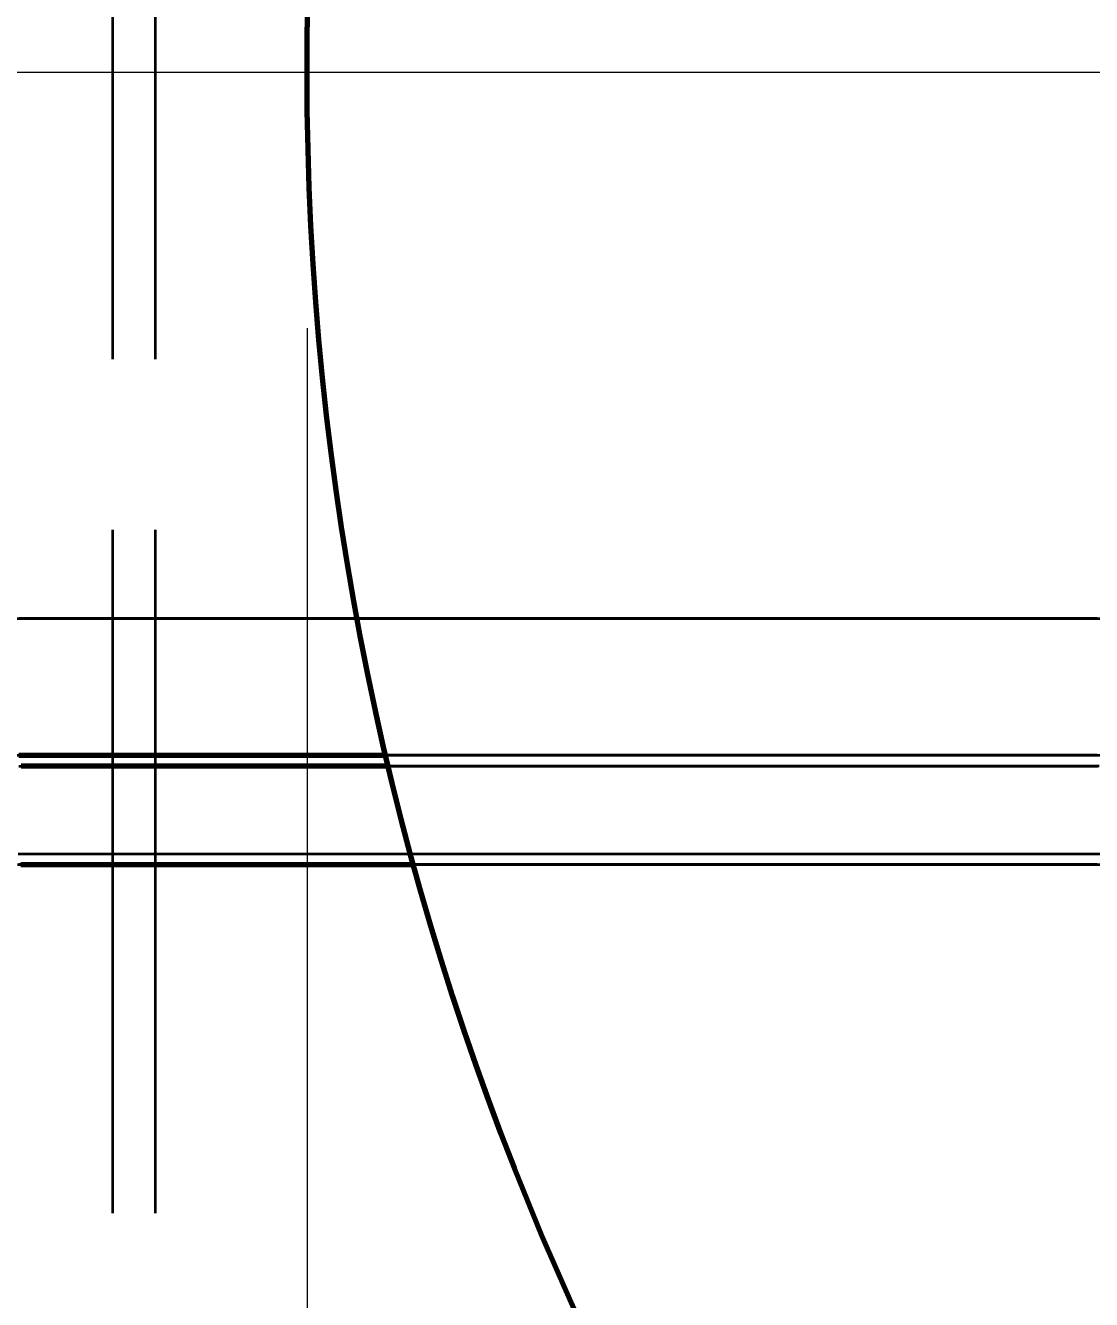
# Model space of a CAD drawing. Header units: millimetres. Extents: x 0 to 2382, y 0 to 420.
# Drawn here: x 288.35 to 294.59, y 223.81 to 231.27 of the extents above; entities that cross this region are included whole.
import ezdxf

# ---------------------------------------------------------------- set-up
doc = ezdxf.new("R2010")
doc.units = ezdxf.units.MM
doc.linetypes.add('IRAM-E-TRAZOS', pattern=[5, 4, -1])
doc.linetypes.add('IRAM-F-TRAZO-PUNTO', pattern=[20, 15, -2, 1, -2])
for name, color, linetype, lineweight in [('01-VISIBLE', 7, 'CONTINUOUS', 70), ('02-OCULTA', 4, 'IRAM-E-TRAZOS', 35), ('03-EJE', 1, 'IRAM-F-TRAZO-PUNTO', 18), ('04-COTA', 3, 'CONTINUOUS', 18)]:
    doc.layers.add(name, color=color, linetype=linetype, lineweight=lineweight)
doc.styles.add('ISO3098', font='isocpeur.ttf')
doc.dimstyles.new('FLAMA-IRAM', dxfattribs={"dimtxt": 3.5, "dimasz": 3.5, "dimexe": 2, "dimexo": 1.5, "dimgap": 1, "dimtad": 1, "dimdec": 1, "dimtxsty": 'ISO3098', "dimblk": 'IRAM_FLECHA', "dimblk1": 'IRAM_FLECHA', "dimblk2": 'IRAM_FLECHA', "dimcen": 2.5, "dimclrd": 256, "dimclre": 256, "dimclrt": 256, "dimazin": 3, "dimtfac": 1, "dimtmove": 0, "dimatfit": 3, "dimlwd": 18, "dimlwe": 18})

# ---------------------------------------------------------------- blocks, each defined once
blk = doc.blocks.new('IRAM_FLECHA')
blk.add_solid([(0, 0), (-1, 0.125), (-1, -0.125)])

msp = doc.modelspace()

# ---------------------------------------------------------------- linework, layer by layer
at = {"layer": '01-VISIBLE'}
for points in [[(288.3132, 227), (288.3632, 227), (288.4132, 227), (288.4632, 227), (288.5132, 227), (288.5632, 227), (288.6132, 227), (288.6632, 227), (288.7132, 227), (288.7632, 227), (288.8132, 227), (288.8632, 227), (288.9132, 227), (288.9632, 227), (289.0132, 227), (289.0632, 227), (289.1132, 227), (289.1632, 227), (289.2132, 227), (289.2632, 227), (289.3132, 227), (289.3632, 227), (289.4132, 227), (289.4632, 227), (289.5132, 227), (289.5632, 227), (289.6132, 227), (289.6632, 227), (289.7132, 227), (289.7632, 227), (289.8132, 227), (289.8632, 227), (289.9133, 227), (289.9633, 227), (290.0133, 227), (290.0633, 227), (290.1133, 227), (290.1633, 227), (290.2133, 227), (290.2633, 227), (290.3133, 227), (290.3633, 227), (290.4133, 227), (290.4633, 227)], [(290.4784, 226.936), (290.4284, 226.936), (290.3784, 226.936), (290.3284, 226.936), (290.2784, 226.936), (290.2283, 226.936), (290.1783, 226.936), (290.1283, 226.936), (290.0783, 226.936), (290.0283, 226.936), (289.9783, 226.936), (289.9283, 226.936), (289.8782, 226.936), (289.8282, 226.936), (289.7782, 226.936), (289.7282, 226.936), (289.6782, 226.936), (289.6282, 226.936), (289.5781, 226.936), (289.5281, 226.936), (289.4781, 226.936), (289.4281, 226.936), (289.3781, 226.936), (289.3281, 226.936), (289.278, 226.936), (289.228, 226.936), (289.178, 226.936), (289.128, 226.936), (289.078, 226.936), (289.028, 226.936), (288.9779, 226.936), (288.9279, 226.936), (288.8779, 226.936), (288.8279, 226.936), (288.7779, 226.936), (288.7279, 226.936), (288.6778, 226.936), (288.6278, 226.936), (288.5778, 226.936), (288.5278, 226.936), (288.4778, 226.936), (288.4278, 226.936), (288.3778, 226.936), (288.3277, 226.936)], [(288.3246, 226.36), (288.3747, 226.36), (288.4247, 226.36), (288.4747, 226.36), (288.5248, 226.36), (288.5748, 226.36), (288.6249, 226.36), (288.6749, 226.36), (288.7249, 226.36), (288.775, 226.36), (288.825, 226.36), (288.875, 226.36), (288.9251, 226.36), (288.9751, 226.36), (289.0252, 226.36), (289.0752, 226.36), (289.1252, 226.36), (289.1753, 226.36), (289.2253, 226.36), (289.2753, 226.36), (289.3254, 226.36), (289.3754, 226.36), (289.4255, 226.36), (289.4755, 226.36), (289.5255, 226.36), (289.5756, 226.36), (289.6256, 226.36), (289.6756, 226.36), (289.7257, 226.36), (289.7757, 226.36), (289.8257, 226.36), (289.8758, 226.36), (289.9258, 226.36), (289.9759, 226.36), (290.0259, 226.36), (290.0759, 226.36), (290.126, 226.36), (290.176, 226.36), (290.226, 226.36), (290.2761, 226.36), (290.3261, 226.36), (290.3762, 226.36), (290.4262, 226.36), (290.4762, 226.36), (290.5263, 226.36), (290.5763, 226.36), (290.6263, 226.36)]]:
    msp.add_lwpolyline(points, dxfattribs=at)
msp.add_circle((307.5, 231), 17.5, dxfattribs=at)
at = {"layer": '02-OCULTA'}
for p, q in [((288.8625, 219.32), (288.8625, 303.2669)), ((289.1125, 219.32), (289.1125, 303.2669))]:
    msp.add_line(p, q, dxfattribs=at)
for points in [[(288.2965, 227.8), (288.3733, 227.8), (288.4501, 227.8), (288.5269, 227.8), (288.6037, 227.8), (288.6805, 227.8), (288.7573, 227.8), (288.8341, 227.8), (288.9109, 227.8), (288.9877, 227.8), (289.0645, 227.8), (289.1413, 227.8), (289.2181, 227.8), (289.2949, 227.8), (289.3717, 227.8), (289.4485, 227.8), (289.5253, 227.8), (289.6021, 227.8), (289.6789, 227.8), (289.7557, 227.8), (289.8325, 227.8), (289.9093, 227.8), (289.9861, 227.8), (290.0629, 227.8), (290.1397, 227.8), (290.2165, 227.8), (290.2933, 227.8), (290.3701, 227.8), (290.4469, 227.8), (290.5237, 227.8), (290.6005, 227.8), (290.6773, 227.8), (290.7541, 227.8), (290.8309, 227.8), (290.9077, 227.8), (290.9845, 227.8), (291.0613, 227.8), (291.1381, 227.8), (291.2149, 227.8), (291.2917, 227.8), (291.3685, 227.8), (291.4453, 227.8), (291.5221, 227.8), (291.5989, 227.8), (291.6757, 227.8), (291.7525, 227.8), (291.8293, 227.8), (291.9061, 227.8), (291.9829, 227.8), (292.0597, 227.8), (292.1365, 227.8), (292.2133, 227.8), (292.2901, 227.8), (292.3669, 227.8), (292.4437, 227.8), (292.5205, 227.8), (292.5973, 227.8), (292.6741, 227.8), (292.7509, 227.8), (292.8277, 227.8), (292.9045, 227.8), (292.9813, 227.8), (293.0581, 227.8), (293.1349, 227.8), (293.2117, 227.8), (293.2885, 227.8), (293.3653, 227.8), (293.4421, 227.8), (293.5189, 227.8), (293.5957, 227.8), (293.6725, 227.8), (293.7493, 227.8), (293.8261, 227.8), (293.9029, 227.8), (293.9797, 227.8), (294.0565, 227.8), (294.1333, 227.8), (294.2101, 227.8), (294.2869, 227.8), (294.3637, 227.8), (294.4405, 227.8), (294.5173, 227.8), (294.5941, 227.8)], [(288.3045, 227.8), (288.3829, 227.8), (288.4613, 227.8), (288.5397, 227.8), (288.6181, 227.8), (288.6965, 227.8), (288.7749, 227.8), (288.8533, 227.8), (288.9317, 227.8), (289.0101, 227.8), (289.0885, 227.8), (289.1669, 227.8), (289.2453, 227.8), (289.3237, 227.8), (289.4021, 227.8), (289.4805, 227.8), (289.5589, 227.8), (289.6373, 227.8), (289.7157, 227.8), (289.7941, 227.8), (289.8725, 227.8), (289.9509, 227.8), (290.0293, 227.8), (290.1077, 227.8), (290.1861, 227.8), (290.2645, 227.8), (290.3429, 227.8), (290.4213, 227.8), (290.4997, 227.8), (290.5781, 227.8), (290.6565, 227.8), (290.7349, 227.8), (290.8133, 227.8), (290.8917, 227.8), (290.9701, 227.8), (291.0485, 227.8), (291.1269, 227.8), (291.2053, 227.8), (291.2837, 227.8), (291.3621, 227.8), (291.4405, 227.8), (291.5189, 227.8), (291.5973, 227.8), (291.6757, 227.8), (291.7541, 227.8), (291.8325, 227.8), (291.9109, 227.8), (291.9893, 227.8), (292.0677, 227.8), (292.1461, 227.8), (292.2245, 227.8), (292.3029, 227.8), (292.3813, 227.8), (292.4597, 227.8), (292.5381, 227.8), (292.6165, 227.8), (292.6949, 227.8), (292.7733, 227.8), (292.8517, 227.8), (292.9301, 227.8), (293.0085, 227.8), (293.0869, 227.8), (293.1653, 227.8), (293.2437, 227.8), (293.3221, 227.8), (293.4005, 227.8), (293.4789, 227.8), (293.5573, 227.8), (293.6357, 227.8), (293.7141, 227.8), (293.7925, 227.8), (293.8709, 227.8), (293.9493, 227.8), (294.0277, 227.8), (294.1061, 227.8), (294.1845, 227.8), (294.2629, 227.8), (294.3413, 227.8), (294.4197, 227.8), (294.4981, 227.8), (294.5765, 227.8), (294.6549, 227.8)], [(294.6169, 227.8), (294.5668, 227.8), (294.5168, 227.8), (294.4668, 227.8), (294.4167, 227.8), (294.3667, 227.8), (294.3167, 227.8), (294.2666, 227.8), (294.2166, 227.8), (294.1666, 227.8), (294.1165, 227.8), (294.0665, 227.8), (294.0165, 227.8), (293.9664, 227.8), (293.9164, 227.8), (293.8664, 227.8), (293.8163, 227.8), (293.7663, 227.8), (293.7163, 227.8), (293.6662, 227.8), (293.6162, 227.8), (293.5662, 227.8), (293.5161, 227.8), (293.4661, 227.8), (293.4161, 227.8), (293.3661, 227.8), (293.316, 227.8), (293.266, 227.8), (293.216, 227.8), (293.1659, 227.8), (293.1159, 227.8), (293.0659, 227.8), (293.0158, 227.8), (292.9658, 227.8), (292.9158, 227.8), (292.8657, 227.8), (292.8157, 227.8), (292.7657, 227.8), (292.7156, 227.8), (292.6656, 227.8), (292.6156, 227.8), (292.5655, 227.8), (292.5155, 227.8), (292.4655, 227.8), (292.4154, 227.8), (292.3654, 227.8), (292.3154, 227.8), (292.2653, 227.8), (292.2153, 227.8), (292.1653, 227.8), (292.1152, 227.8), (292.0652, 227.8), (292.0152, 227.8), (291.9651, 227.8), (291.9151, 227.8), (291.8651, 227.8), (291.815, 227.8), (291.765, 227.8), (291.715, 227.8), (291.6649, 227.8), (291.6149, 227.8), (291.5649, 227.8), (291.5148, 227.8), (291.4648, 227.8), (291.4148, 227.8), (291.3647, 227.8), (291.3147, 227.8), (291.2647, 227.8), (291.2146, 227.8), (291.1646, 227.8), (291.1146, 227.8), (291.0646, 227.8), (291.0145, 227.8), (290.9645, 227.8), (290.9145, 227.8), (290.8644, 227.8), (290.8144, 227.8), (290.7644, 227.8), (290.7143, 227.8), (290.6643, 227.8), (290.6143, 227.8), (290.5642, 227.8), (290.5142, 227.8), (290.4642, 227.8), (290.4141, 227.8), (290.3641, 227.8), (290.3141, 227.8), (290.264, 227.8), (290.214, 227.8), (290.164, 227.8), (290.1139, 227.8), (290.0639, 227.8), (290.0139, 227.8), (289.9638, 227.8), (289.9138, 227.8), (289.8638, 227.8), (289.8137, 227.8), (289.7637, 227.8), (289.7137, 227.8), (289.6636, 227.8), (289.6136, 227.8), (289.5636, 227.8), (289.5135, 227.8), (289.4635, 227.8), (289.4135, 227.8), (289.3634, 227.8), (289.3134, 227.8), (289.2634, 227.8), (289.2133, 227.8), (289.1633, 227.8), (289.1133, 227.8), (289.0632, 227.8), (289.0132, 227.8), (288.9632, 227.8), (288.9132, 227.8), (288.8631, 227.8), (288.8131, 227.8), (288.7631, 227.8), (288.713, 227.8), (288.663, 227.8), (288.613, 227.8), (288.5629, 227.8), (288.5129, 227.8), (288.4629, 227.8), (288.4128, 227.8), (288.3628, 227.8), (288.3128, 227.8)], [(294.6253, 227.8), (294.5752, 227.8), (294.5252, 227.8), (294.4751, 227.8), (294.425, 227.8), (294.3749, 227.8), (294.3248, 227.8), (294.2747, 227.8), (294.2246, 227.8), (294.1745, 227.8), (294.1244, 227.8), (294.0743, 227.8), (294.0242, 227.8), (293.9741, 227.8), (293.924, 227.8), (293.8739, 227.8), (293.8238, 227.8), (293.7737, 227.8), (293.7236, 227.8), (293.6735, 227.8), (293.6234, 227.8), (293.5733, 227.8), (293.5232, 227.8), (293.4731, 227.8), (293.423, 227.8), (293.3729, 227.8), (293.3229, 227.8), (293.2728, 227.8), (293.2227, 227.8), (293.1726, 227.8), (293.1225, 227.8), (293.0724, 227.8), (293.0223, 227.8), (292.9722, 227.8), (292.9221, 227.8), (292.872, 227.8), (292.8219, 227.8), (292.7718, 227.8), (292.7217, 227.8), (292.6716, 227.8), (292.6215, 227.8), (292.5714, 227.8), (292.5213, 227.8), (292.4712, 227.8), (292.4211, 227.8), (292.371, 227.8), (292.3209, 227.8), (292.2708, 227.8), (292.2207, 227.8), (292.1706, 227.8), (292.1206, 227.8), (292.0705, 227.8), (292.0204, 227.8), (291.9703, 227.8), (291.9202, 227.8), (291.8701, 227.8), (291.82, 227.8), (291.7699, 227.8), (291.7198, 227.8), (291.6697, 227.8), (291.6196, 227.8), (291.5695, 227.8), (291.5194, 227.8), (291.4693, 227.8), (291.4192, 227.8), (291.3691, 227.8), (291.319, 227.8), (291.2689, 227.8), (291.2188, 227.8), (291.1687, 227.8), (291.1186, 227.8), (291.0685, 227.8), (291.0184, 227.8), (290.9683, 227.8), (290.9183, 227.8), (290.8682, 227.8), (290.8181, 227.8), (290.768, 227.8), (290.7179, 227.8), (290.6678, 227.8), (290.6177, 227.8), (290.5676, 227.8), (290.5175, 227.8), (290.4674, 227.8), (290.4173, 227.8), (290.3672, 227.8), (290.3171, 227.8), (290.267, 227.8), (290.2169, 227.8), (290.1668, 227.8), (290.1167, 227.8), (290.0666, 227.8), (290.0165, 227.8), (289.9664, 227.8), (289.9163, 227.8), (289.8662, 227.8), (289.8161, 227.8), (289.766, 227.8), (289.716, 227.8), (289.6659, 227.8), (289.6158, 227.8), (289.5657, 227.8), (289.5156, 227.8), (289.4655, 227.8), (289.4154, 227.8), (289.3653, 227.8), (289.3152, 227.8), (289.2651, 227.8), (289.215, 227.8), (289.1649, 227.8), (289.1148, 227.8), (289.0647, 227.8), (289.0146, 227.8), (288.9645, 227.8), (288.9144, 227.8), (288.8643, 227.8), (288.8142, 227.8), (288.7641, 227.8), (288.714, 227.8), (288.6639, 227.8), (288.6138, 227.8), (288.5637, 227.8), (288.5137, 227.8), (288.4636, 227.8), (288.4135, 227.8), (288.3634, 227.8), (288.3133, 227.8)], [(288.2965, 227), (288.3733, 227), (288.4501, 227), (288.5269, 227), (288.6037, 227), (288.6805, 227), (288.7573, 227), (288.8341, 227), (288.9109, 227), (288.9877, 227), (289.0645, 227), (289.1413, 227), (289.2181, 227), (289.2949, 227), (289.3717, 227), (289.4485, 227), (289.5253, 227), (289.6021, 227), (289.6789, 227), (289.7557, 227), (289.8325, 227), (289.9093, 227), (289.9861, 227), (290.0629, 227), (290.1397, 227), (290.2165, 227), (290.2933, 227), (290.3701, 227), (290.4469, 227), (290.5237, 227), (290.6005, 227), (290.6773, 227), (290.7541, 227), (290.8309, 227), (290.9077, 227), (290.9845, 227), (291.0613, 227), (291.1381, 227), (291.2149, 227), (291.2917, 227), (291.3685, 227), (291.4453, 227), (291.5221, 227), (291.5989, 227), (291.6757, 227), (291.7525, 227), (291.8293, 227), (291.9061, 227), (291.9829, 227), (292.0597, 227), (292.1365, 227), (292.2133, 227), (292.2901, 227), (292.3669, 227), (292.4437, 227), (292.5205, 227), (292.5973, 227), (292.6741, 227), (292.7509, 227), (292.8277, 227), (292.9045, 227), (292.9813, 227), (293.0581, 227), (293.1349, 227), (293.2117, 227), (293.2885, 227), (293.3653, 227), (293.4421, 227), (293.5189, 227), (293.5957, 227), (293.6725, 227), (293.7493, 227), (293.8261, 227), (293.9029, 227), (293.9797, 227), (294.0565, 227), (294.1333, 227), (294.2101, 227), (294.2869, 227), (294.3637, 227), (294.4405, 227), (294.5173, 227), (294.5941, 227)], [(288.3045, 227), (288.3829, 227), (288.4613, 227), (288.5397, 227), (288.6181, 227), (288.6965, 227), (288.7749, 227), (288.8533, 227), (288.9317, 227), (289.0101, 227), (289.0885, 227), (289.1669, 227), (289.2453, 227), (289.3237, 227), (289.4021, 227), (289.4805, 227), (289.5589, 227), (289.6373, 227), (289.7157, 227), (289.7941, 227), (289.8725, 227), (289.9509, 227), (290.0293, 227), (290.1077, 227), (290.1861, 227), (290.2645, 227), (290.3429, 227), (290.4213, 227), (290.4997, 227), (290.5781, 227), (290.6565, 227), (290.7349, 227), (290.8133, 227), (290.8917, 227), (290.9701, 227), (291.0485, 227), (291.1269, 227), (291.2053, 227), (291.2837, 227), (291.3621, 227), (291.4405, 227), (291.5189, 227), (291.5973, 227), (291.6757, 227), (291.7541, 227), (291.8325, 227), (291.9109, 227), (291.9893, 227), (292.0677, 227), (292.1461, 227), (292.2245, 227), (292.3029, 227), (292.3813, 227), (292.4597, 227), (292.5381, 227), (292.6165, 227), (292.6949, 227), (292.7733, 227), (292.8517, 227), (292.9301, 227), (293.0085, 227), (293.0869, 227), (293.1653, 227), (293.2437, 227), (293.3221, 227), (293.4005, 227), (293.4789, 227), (293.5573, 227), (293.6357, 227), (293.7141, 227), (293.7925, 227), (293.8709, 227), (293.9493, 227), (294.0277, 227), (294.1061, 227), (294.1845, 227), (294.2629, 227), (294.3413, 227), (294.4197, 227), (294.4981, 227), (294.5765, 227), (294.6549, 227)], [(288.3045, 227), (288.3829, 227), (288.4613, 227), (288.5397, 227), (288.6181, 227), (288.6965, 227), (288.7749, 227), (288.8533, 227), (288.9317, 227), (289.0101, 227), (289.0885, 227), (289.1669, 227), (289.2453, 227), (289.3237, 227), (289.4021, 227), (289.4805, 227), (289.5589, 227), (289.6373, 227), (289.7157, 227), (289.7941, 227), (289.8725, 227), (289.9509, 227), (290.0293, 227), (290.1077, 227), (290.1861, 227), (290.2645, 227), (290.3429, 227), (290.4213, 227), (290.4997, 227), (290.5781, 227), (290.6565, 227), (290.7349, 227), (290.8133, 227), (290.8917, 227), (290.9701, 227), (291.0485, 227), (291.1269, 227), (291.2053, 227), (291.2837, 227), (291.3621, 227), (291.4405, 227), (291.5189, 227), (291.5973, 227), (291.6757, 227), (291.7541, 227), (291.8325, 227), (291.9109, 227), (291.9893, 227), (292.0677, 227), (292.1461, 227), (292.2245, 227), (292.3029, 227), (292.3813, 227), (292.4597, 227), (292.5381, 227), (292.6165, 227), (292.6949, 227), (292.7733, 227), (292.8517, 227), (292.9301, 227), (293.0085, 227), (293.0869, 227), (293.1653, 227), (293.2437, 227), (293.3221, 227), (293.4005, 227), (293.4789, 227), (293.5573, 227), (293.6357, 227), (293.7141, 227), (293.7925, 227), (293.8709, 227), (293.9493, 227), (294.0277, 227), (294.1061, 227), (294.1845, 227), (294.2629, 227), (294.3413, 227), (294.4197, 227), (294.4981, 227), (294.5765, 227), (294.6549, 227)], [(294.6125, 227), (294.5625, 227), (294.5125, 227), (294.4625, 227), (294.4125, 227), (294.3625, 227), (294.3125, 227), (294.2625, 227), (294.2125, 227), (294.1625, 227), (294.1125, 227), (294.0625, 227), (294.0125, 227), (293.9625, 227), (293.9125, 227), (293.8625, 227), (293.8125, 227), (293.7625, 227), (293.7125, 227), (293.6625, 227), (293.6125, 227), (293.5625, 227), (293.5125, 227), (293.4625, 227), (293.4125, 227), (293.3625, 227), (293.3125, 227), (293.2625, 227), (293.2125, 227), (293.1625, 227), (293.1125, 227), (293.0625, 227), (293.0125, 227), (292.9625, 227), (292.9125, 227), (292.8625, 227), (292.8125, 227), (292.7625, 227), (292.7125, 227), (292.6625, 227), (292.6125, 227), (292.5625, 227), (292.5125, 227), (292.4625, 227), (292.4125, 227), (292.3625, 227), (292.3125, 227), (292.2625, 227), (292.2125, 227), (292.1625, 227), (292.1125, 227), (292.0625, 227), (292.0125, 227), (291.9625, 227), (291.9125, 227), (291.8625, 227), (291.8125, 227), (291.7625, 227), (291.7125, 227), (291.6625, 227), (291.6125, 227), (291.5625, 227), (291.5125, 227), (291.4625, 227), (291.4125, 227), (291.3625, 227), (291.3125, 227), (291.2625, 227), (291.2125, 227), (291.1625, 227), (291.1125, 227), (291.0625, 227), (291.0125, 227), (290.9625, 227), (290.9125, 227), (290.8625, 227), (290.8125, 227), (290.7625, 227), (290.7125, 227), (290.6625, 227), (290.6125, 227), (290.5625, 227), (290.5125, 227), (290.4625, 227), (290.4125, 227), (290.3625, 227), (290.3125, 227), (290.2625, 227), (290.2125, 227), (290.1625, 227), (290.1125, 227), (290.0625, 227), (290.0125, 227), (289.9625, 227), (289.9125, 227), (289.8625, 227), (289.8125, 227), (289.7625, 227), (289.7125, 227), (289.6625, 227), (289.6125, 227), (289.5625, 227), (289.5125, 227), (289.4625, 227), (289.4125, 227), (289.3625, 227), (289.3125, 227), (289.2625, 227), (289.2125, 227), (289.1625, 227), (289.1125, 227), (289.0625, 227), (289.0125, 227), (288.9625, 227), (288.9125, 227), (288.8625, 227), (288.8125, 227), (288.7625, 227), (288.7125, 227), (288.6625, 227), (288.6125, 227), (288.5625, 227), (288.5125, 227), (288.4625, 227), (288.4125, 227), (288.3625, 227), (288.3125, 227)], [(294.6169, 227), (294.5668, 227), (294.5168, 227), (294.4668, 227), (294.4167, 227), (294.3667, 227), (294.3167, 227), (294.2666, 227), (294.2166, 227), (294.1666, 227), (294.1165, 227), (294.0665, 227), (294.0165, 227), (293.9664, 227), (293.9164, 227), (293.8664, 227), (293.8163, 227), (293.7663, 227), (293.7163, 227), (293.6662, 227), (293.6162, 227), (293.5662, 227), (293.5161, 227), (293.4661, 227), (293.4161, 227), (293.3661, 227), (293.316, 227), (293.266, 227), (293.216, 227), (293.1659, 227), (293.1159, 227), (293.0659, 227), (293.0158, 227), (292.9658, 227), (292.9158, 227), (292.8657, 227), (292.8157, 227), (292.7657, 227), (292.7156, 227), (292.6656, 227), (292.6156, 227), (292.5655, 227), (292.5155, 227), (292.4655, 227), (292.4154, 227), (292.3654, 227), (292.3154, 227), (292.2653, 227), (292.2153, 227), (292.1653, 227), (292.1152, 227), (292.0652, 227), (292.0152, 227), (291.9651, 227), (291.9151, 227), (291.8651, 227), (291.815, 227), (291.765, 227), (291.715, 227), (291.6649, 227), (291.6149, 227), (291.5649, 227), (291.5148, 227), (291.4648, 227), (291.4148, 227), (291.3647, 227), (291.3147, 227), (291.2647, 227), (291.2146, 227), (291.1646, 227), (291.1146, 227), (291.0646, 227), (291.0145, 227), (290.9645, 227), (290.9145, 227), (290.8644, 227), (290.8144, 227), (290.7644, 227), (290.7143, 227), (290.6643, 227), (290.6143, 227), (290.5642, 227), (290.5142, 227), (290.4642, 227), (290.4141, 227), (290.3641, 227), (290.3141, 227), (290.264, 227), (290.214, 227), (290.164, 227), (290.1139, 227), (290.0639, 227), (290.0139, 227), (289.9638, 227), (289.9138, 227), (289.8638, 227), (289.8137, 227), (289.7637, 227), (289.7137, 227), (289.6636, 227), (289.6136, 227), (289.5636, 227), (289.5135, 227), (289.4635, 227), (289.4135, 227), (289.3634, 227), (289.3134, 227), (289.2634, 227), (289.2133, 227), (289.1633, 227), (289.1133, 227), (289.0632, 227), (289.0132, 227), (288.9632, 227), (288.9132, 227), (288.8631, 227), (288.8131, 227), (288.7631, 227), (288.713, 227), (288.663, 227), (288.613, 227), (288.5629, 227), (288.5129, 227), (288.4629, 227), (288.4128, 227), (288.3628, 227), (288.3128, 227)], [(294.6253, 227), (294.5752, 227), (294.5252, 227), (294.4751, 227), (294.425, 227), (294.3749, 227), (294.3248, 227), (294.2747, 227), (294.2246, 227), (294.1745, 227), (294.1244, 227), (294.0743, 227), (294.0242, 227), (293.9741, 227), (293.924, 227), (293.8739, 227), (293.8238, 227), (293.7737, 227), (293.7236, 227), (293.6735, 227), (293.6234, 227), (293.5733, 227), (293.5232, 227), (293.4731, 227), (293.423, 227), (293.3729, 227), (293.3229, 227), (293.2728, 227), (293.2227, 227), (293.1726, 227), (293.1225, 227), (293.0724, 227), (293.0223, 227), (292.9722, 227), (292.9221, 227), (292.872, 227), (292.8219, 227), (292.7718, 227), (292.7217, 227), (292.6716, 227), (292.6215, 227), (292.5714, 227), (292.5213, 227), (292.4712, 227), (292.4211, 227), (292.371, 227), (292.3209, 227), (292.2708, 227), (292.2207, 227), (292.1706, 227), (292.1206, 227), (292.0705, 227), (292.0204, 227), (291.9703, 227), (291.9202, 227), (291.8701, 227), (291.82, 227), (291.7699, 227), (291.7198, 227), (291.6697, 227), (291.6196, 227), (291.5695, 227), (291.5194, 227), (291.4693, 227), (291.4192, 227), (291.3691, 227), (291.319, 227), (291.2689, 227), (291.2188, 227), (291.1687, 227), (291.1186, 227), (291.0685, 227), (291.0184, 227), (290.9683, 227), (290.9183, 227), (290.8682, 227), (290.8181, 227), (290.768, 227), (290.7179, 227), (290.6678, 227), (290.6177, 227), (290.5676, 227), (290.5175, 227), (290.4674, 227), (290.4173, 227), (290.3672, 227), (290.3171, 227), (290.267, 227), (290.2169, 227), (290.1668, 227), (290.1167, 227), (290.0666, 227), (290.0165, 227), (289.9664, 227), (289.9163, 227), (289.8662, 227), (289.8161, 227), (289.766, 227), (289.716, 227), (289.6659, 227), (289.6158, 227), (289.5657, 227), (289.5156, 227), (289.4655, 227), (289.4154, 227), (289.3653, 227), (289.3152, 227), (289.2651, 227), (289.215, 227), (289.1649, 227), (289.1148, 227), (289.0647, 227), (289.0146, 227), (288.9645, 227), (288.9144, 227), (288.8643, 227), (288.8142, 227), (288.7641, 227), (288.714, 227), (288.6639, 227), (288.6138, 227), (288.5637, 227), (288.5137, 227), (288.4636, 227), (288.4135, 227), (288.3634, 227), (288.3133, 227)], [(294.6253, 227), (294.5752, 227), (294.5252, 227), (294.4751, 227), (294.425, 227), (294.3749, 227), (294.3248, 227), (294.2747, 227), (294.2246, 227), (294.1745, 227), (294.1244, 227), (294.0743, 227), (294.0242, 227), (293.9741, 227), (293.924, 227), (293.8739, 227), (293.8238, 227), (293.7737, 227), (293.7236, 227), (293.6735, 227), (293.6234, 227), (293.5733, 227), (293.5232, 227), (293.4731, 227), (293.423, 227), (293.3729, 227), (293.3229, 227), (293.2728, 227), (293.2227, 227), (293.1726, 227), (293.1225, 227), (293.0724, 227), (293.0223, 227), (292.9722, 227), (292.9221, 227), (292.872, 227), (292.8219, 227), (292.7718, 227), (292.7217, 227), (292.6716, 227), (292.6215, 227), (292.5714, 227), (292.5213, 227), (292.4712, 227), (292.4211, 227), (292.371, 227), (292.3209, 227), (292.2708, 227), (292.2207, 227), (292.1706, 227), (292.1206, 227), (292.0705, 227), (292.0204, 227), (291.9703, 227), (291.9202, 227), (291.8701, 227), (291.82, 227), (291.7699, 227), (291.7198, 227), (291.6697, 227), (291.6196, 227), (291.5695, 227), (291.5194, 227), (291.4693, 227), (291.4192, 227), (291.3691, 227), (291.319, 227), (291.2689, 227), (291.2188, 227), (291.1687, 227), (291.1186, 227), (291.0685, 227), (291.0184, 227), (290.9683, 227), (290.9183, 227), (290.8682, 227), (290.8181, 227), (290.768, 227), (290.7179, 227), (290.6678, 227), (290.6177, 227), (290.5676, 227), (290.5175, 227), (290.4674, 227), (290.4173, 227), (290.3672, 227), (290.3171, 227), (290.267, 227), (290.2169, 227), (290.1668, 227), (290.1167, 227), (290.0666, 227), (290.0165, 227), (289.9664, 227), (289.9163, 227), (289.8662, 227), (289.8161, 227), (289.766, 227), (289.716, 227), (289.6659, 227), (289.6158, 227), (289.5657, 227), (289.5156, 227), (289.4655, 227), (289.4154, 227), (289.3653, 227), (289.3152, 227), (289.2651, 227), (289.215, 227), (289.1649, 227), (289.1148, 227), (289.0647, 227), (289.0146, 227), (288.9645, 227), (288.9144, 227), (288.8643, 227), (288.8142, 227), (288.7641, 227), (288.714, 227), (288.6639, 227), (288.6138, 227), (288.5637, 227), (288.5137, 227), (288.4636, 227), (288.4135, 227), (288.3634, 227), (288.3133, 227)], [(290.4633, 227), (290.5135, 227), (290.5636, 227), (290.6138, 227), (290.664, 227), (290.7142, 227), (290.7644, 227), (290.8146, 227), (290.8647, 227), (290.9149, 227), (290.9651, 227), (291.0153, 227), (291.0655, 227), (291.1157, 227), (291.1658, 227), (291.216, 227), (291.2662, 227), (291.3164, 227), (291.3666, 227), (291.4168, 227), (291.4669, 227), (291.5171, 227), (291.5673, 227), (291.6175, 227), (291.6677, 227), (291.7179, 227), (291.7681, 227), (291.8182, 227), (291.8684, 227), (291.9186, 227), (291.9688, 227), (292.019, 227), (292.0692, 227), (292.1193, 227), (292.1695, 227), (292.2197, 227), (292.2699, 227), (292.3201, 227), (292.3703, 227), (292.4204, 227), (292.4706, 227), (292.5208, 227), (292.571, 227), (292.6212, 227), (292.6714, 227), (292.7215, 227), (292.7717, 227), (292.8219, 227), (292.8721, 227), (292.9223, 227), (292.9725, 227), (293.0226, 227), (293.0728, 227), (293.123, 227), (293.1732, 227), (293.2234, 227), (293.2736, 227), (293.3237, 227), (293.3739, 227), (293.4241, 227), (293.4743, 227), (293.5245, 227), (293.5747, 227), (293.6248, 227), (293.675, 227), (293.7252, 227), (293.7754, 227), (293.8256, 227), (293.8758, 227), (293.9259, 227), (293.9761, 227), (294.0263, 227), (294.0765, 227), (294.1267, 227), (294.1769, 227), (294.2271, 227), (294.2772, 227), (294.3274, 227), (294.3776, 227), (294.4278, 227), (294.478, 227), (294.5282, 227), (294.5783, 227), (294.6285, 227)], [(288.3135, 226.936), (288.3636, 226.936), (288.4138, 226.936), (288.4639, 226.936), (288.514, 226.936), (288.5641, 226.936), (288.6143, 226.936), (288.6644, 226.936), (288.7145, 226.936), (288.7647, 226.936), (288.8148, 226.936), (288.8649, 226.936), (288.915, 226.936), (288.9652, 226.936), (289.0153, 226.936), (289.0654, 226.936), (289.1155, 226.936), (289.1657, 226.936), (289.2158, 226.936), (289.2659, 226.936), (289.316, 226.936), (289.3662, 226.936), (289.4163, 226.936), (289.4664, 226.936), (289.5166, 226.936), (289.5667, 226.936), (289.6168, 226.936), (289.6669, 226.936), (289.7171, 226.936), (289.7672, 226.936), (289.8173, 226.936), (289.8674, 226.936), (289.9176, 226.936), (289.9677, 226.936), (290.0178, 226.936), (290.0679, 226.936), (290.1181, 226.936), (290.1682, 226.936), (290.2183, 226.936), (290.2684, 226.936), (290.3186, 226.936), (290.3687, 226.936), (290.4188, 226.936), (290.469, 226.936), (290.5191, 226.936), (290.5692, 226.936), (290.6193, 226.936), (290.6695, 226.936), (290.7196, 226.936), (290.7697, 226.936), (290.8198, 226.936), (290.87, 226.936), (290.9201, 226.936), (290.9702, 226.936), (291.0203, 226.936), (291.0705, 226.936), (291.1206, 226.936), (291.1707, 226.936), (291.2209, 226.936), (291.271, 226.936), (291.3211, 226.936), (291.3712, 226.936), (291.4214, 226.936), (291.4715, 226.936), (291.5216, 226.936), (291.5717, 226.936), (291.6219, 226.936), (291.672, 226.936), (291.7221, 226.936), (291.7722, 226.936), (291.8224, 226.936), (291.8725, 226.936), (291.9226, 226.936), (291.9728, 226.936), (292.0229, 226.936), (292.073, 226.936), (292.1231, 226.936), (292.1733, 226.936), (292.2234, 226.936), (292.2735, 226.936), (292.3236, 226.936), (292.3738, 226.936), (292.4239, 226.936), (292.474, 226.936), (292.5241, 226.936), (292.5743, 226.936), (292.6244, 226.936), (292.6745, 226.936), (292.7247, 226.936), (292.7748, 226.936), (292.8249, 226.936), (292.875, 226.936), (292.9252, 226.936), (292.9753, 226.936), (293.0254, 226.936), (293.0755, 226.936), (293.1257, 226.936), (293.1758, 226.936), (293.2259, 226.936), (293.276, 226.936), (293.3262, 226.936), (293.3763, 226.936), (293.4264, 226.936), (293.4766, 226.936), (293.5267, 226.936), (293.5768, 226.936), (293.6269, 226.936), (293.6771, 226.936), (293.7272, 226.936), (293.7773, 226.936), (293.8274, 226.936), (293.8776, 226.936), (293.9277, 226.936), (293.9778, 226.936), (294.0279, 226.936), (294.0781, 226.936), (294.1282, 226.936), (294.1783, 226.936), (294.2284, 226.936), (294.2786, 226.936), (294.3287, 226.936), (294.3788, 226.936), (294.429, 226.936), (294.4791, 226.936), (294.5292, 226.936), (294.5793, 226.936), (294.6295, 226.936)], [(294.636, 226.936), (294.5859, 226.936), (294.5358, 226.936), (294.4857, 226.936), (294.4356, 226.936), (294.3855, 226.936), (294.3354, 226.936), (294.2853, 226.936), (294.2352, 226.936), (294.1852, 226.936), (294.1351, 226.936), (294.085, 226.936), (294.0349, 226.936), (293.9848, 226.936), (293.9347, 226.936), (293.8846, 226.936), (293.8345, 226.936), (293.7844, 226.936), (293.7343, 226.936), (293.6842, 226.936), (293.6342, 226.936), (293.5841, 226.936), (293.534, 226.936), (293.4839, 226.936), (293.4338, 226.936), (293.3837, 226.936), (293.3336, 226.936), (293.2835, 226.936), (293.2334, 226.936), (293.1833, 226.936), (293.1332, 226.936), (293.0832, 226.936), (293.0331, 226.936), (292.983, 226.936), (292.9329, 226.936), (292.8828, 226.936), (292.8327, 226.936), (292.7826, 226.936), (292.7325, 226.936), (292.6824, 226.936), (292.6323, 226.936), (292.5822, 226.936), (292.5322, 226.936), (292.4821, 226.936), (292.432, 226.936), (292.3819, 226.936), (292.3318, 226.936), (292.2817, 226.936), (292.2316, 226.936), (292.1815, 226.936), (292.1314, 226.936), (292.0813, 226.936), (292.0312, 226.936), (291.9812, 226.936), (291.9311, 226.936), (291.881, 226.936), (291.8309, 226.936), (291.7808, 226.936), (291.7307, 226.936), (291.6806, 226.936), (291.6305, 226.936), (291.5804, 226.936), (291.5303, 226.936), (291.4802, 226.936), (291.4302, 226.936), (291.3801, 226.936), (291.33, 226.936), (291.2799, 226.936), (291.2298, 226.936), (291.1797, 226.936), (291.1296, 226.936), (291.0795, 226.936), (291.0294, 226.936), (290.9793, 226.936), (290.9292, 226.936), (290.8792, 226.936), (290.8291, 226.936), (290.779, 226.936), (290.7289, 226.936), (290.6788, 226.936), (290.6287, 226.936), (290.5786, 226.936), (290.5285, 226.936), (290.4784, 226.936)], [(288.3085, 226.424), (288.3877, 226.424), (288.4669, 226.424), (288.5461, 226.424), (288.6253, 226.424), (288.7045, 226.424), (288.7837, 226.424), (288.8629, 226.424), (288.9421, 226.424), (289.0213, 226.424), (289.1005, 226.424), (289.1797, 226.424), (289.2589, 226.424), (289.3381, 226.424), (289.4173, 226.424), (289.4965, 226.424), (289.5757, 226.424), (289.6549, 226.424), (289.7341, 226.424), (289.8133, 226.424), (289.8925, 226.424), (289.9717, 226.424), (290.0509, 226.424), (290.1301, 226.424), (290.2093, 226.424), (290.2885, 226.424), (290.3677, 226.424), (290.4469, 226.424), (290.5261, 226.424), (290.6053, 226.424), (290.6845, 226.424), (290.7637, 226.424), (290.8429, 226.424), (290.9221, 226.424), (291.0013, 226.424), (291.0805, 226.424), (291.1597, 226.424), (291.2389, 226.424), (291.3181, 226.424), (291.3973, 226.424), (291.4765, 226.424), (291.5557, 226.424), (291.6349, 226.424), (291.7141, 226.424), (291.7933, 226.424), (291.8725, 226.424), (291.9517, 226.424), (292.0309, 226.424), (292.1101, 226.424), (292.1893, 226.424), (292.2685, 226.424), (292.3477, 226.424), (292.4269, 226.424), (292.5061, 226.424), (292.5853, 226.424), (292.6645, 226.424), (292.7437, 226.424), (292.8229, 226.424), (292.9021, 226.424), (292.9813, 226.424), (293.0605, 226.424), (293.1397, 226.424), (293.2189, 226.424), (293.2981, 226.424), (293.3773, 226.424), (293.4565, 226.424), (293.5357, 226.424), (293.6149, 226.424), (293.6941, 226.424), (293.7733, 226.424), (293.8525, 226.424), (293.9317, 226.424), (294.0109, 226.424), (294.0901, 226.424), (294.1693, 226.424), (294.2485, 226.424), (294.3277, 226.424), (294.4069, 226.424), (294.4861, 226.424), (294.5653, 226.424), (294.6445, 226.424)], [(288.3135, 226.424), (288.3636, 226.424), (288.4138, 226.424), (288.4639, 226.424), (288.514, 226.424), (288.5641, 226.424), (288.6143, 226.424), (288.6644, 226.424), (288.7145, 226.424), (288.7647, 226.424), (288.8148, 226.424), (288.8649, 226.424), (288.915, 226.424), (288.9652, 226.424), (289.0153, 226.424), (289.0654, 226.424), (289.1155, 226.424), (289.1657, 226.424), (289.2158, 226.424), (289.2659, 226.424), (289.316, 226.424), (289.3662, 226.424), (289.4163, 226.424), (289.4664, 226.424), (289.5166, 226.424), (289.5667, 226.424), (289.6168, 226.424), (289.6669, 226.424), (289.7171, 226.424), (289.7672, 226.424), (289.8173, 226.424), (289.8674, 226.424), (289.9176, 226.424), (289.9677, 226.424), (290.0178, 226.424), (290.0679, 226.424), (290.1181, 226.424), (290.1682, 226.424), (290.2183, 226.424), (290.2684, 226.424), (290.3186, 226.424), (290.3687, 226.424), (290.4188, 226.424), (290.469, 226.424), (290.5191, 226.424), (290.5692, 226.424), (290.6193, 226.424), (290.6695, 226.424), (290.7196, 226.424), (290.7697, 226.424), (290.8198, 226.424), (290.87, 226.424), (290.9201, 226.424), (290.9702, 226.424), (291.0203, 226.424), (291.0705, 226.424), (291.1206, 226.424), (291.1707, 226.424), (291.2209, 226.424), (291.271, 226.424), (291.3211, 226.424), (291.3712, 226.424), (291.4214, 226.424), (291.4715, 226.424), (291.5216, 226.424), (291.5717, 226.424), (291.6219, 226.424), (291.672, 226.424), (291.7221, 226.424), (291.7722, 226.424), (291.8224, 226.424), (291.8725, 226.424), (291.9226, 226.424), (291.9728, 226.424), (292.0229, 226.424), (292.073, 226.424), (292.1231, 226.424), (292.1733, 226.424), (292.2234, 226.424), (292.2735, 226.424), (292.3236, 226.424), (292.3738, 226.424), (292.4239, 226.424), (292.474, 226.424), (292.5241, 226.424), (292.5743, 226.424), (292.6244, 226.424), (292.6745, 226.424), (292.7247, 226.424), (292.7748, 226.424), (292.8249, 226.424), (292.875, 226.424), (292.9252, 226.424), (292.9753, 226.424), (293.0254, 226.424), (293.0755, 226.424), (293.1257, 226.424), (293.1758, 226.424), (293.2259, 226.424), (293.276, 226.424), (293.3262, 226.424), (293.3763, 226.424), (293.4264, 226.424), (293.4766, 226.424), (293.5267, 226.424), (293.5768, 226.424), (293.6269, 226.424), (293.6771, 226.424), (293.7272, 226.424), (293.7773, 226.424), (293.8274, 226.424), (293.8776, 226.424), (293.9277, 226.424), (293.9778, 226.424), (294.0279, 226.424), (294.0781, 226.424), (294.1282, 226.424), (294.1783, 226.424), (294.2284, 226.424), (294.2786, 226.424), (294.3287, 226.424), (294.3788, 226.424), (294.429, 226.424), (294.4791, 226.424), (294.5292, 226.424), (294.5793, 226.424), (294.6295, 226.424)], [(288.3045, 226.36), (288.3829, 226.36), (288.4613, 226.36), (288.5397, 226.36), (288.6181, 226.36), (288.6965, 226.36), (288.7749, 226.36), (288.8533, 226.36), (288.9317, 226.36), (289.0101, 226.36), (289.0885, 226.36), (289.1669, 226.36), (289.2453, 226.36), (289.3237, 226.36), (289.4021, 226.36), (289.4805, 226.36), (289.5589, 226.36), (289.6373, 226.36), (289.7157, 226.36), (289.7941, 226.36), (289.8725, 226.36), (289.9509, 226.36), (290.0293, 226.36), (290.1077, 226.36), (290.1861, 226.36), (290.2645, 226.36), (290.3429, 226.36), (290.4213, 226.36), (290.4997, 226.36), (290.5781, 226.36), (290.6565, 226.36), (290.7349, 226.36), (290.8133, 226.36), (290.8917, 226.36), (290.9701, 226.36), (291.0485, 226.36), (291.1269, 226.36), (291.2053, 226.36), (291.2837, 226.36), (291.3621, 226.36), (291.4405, 226.36), (291.5189, 226.36), (291.5973, 226.36), (291.6757, 226.36), (291.7541, 226.36), (291.8325, 226.36), (291.9109, 226.36), (291.9893, 226.36), (292.0677, 226.36), (292.1461, 226.36), (292.2245, 226.36), (292.3029, 226.36), (292.3813, 226.36), (292.4597, 226.36), (292.5381, 226.36), (292.6165, 226.36), (292.6949, 226.36), (292.7733, 226.36), (292.8517, 226.36), (292.9301, 226.36), (293.0085, 226.36), (293.0869, 226.36), (293.1653, 226.36), (293.2437, 226.36), (293.3221, 226.36), (293.4005, 226.36), (293.4789, 226.36), (293.5573, 226.36), (293.6357, 226.36), (293.7141, 226.36), (293.7925, 226.36), (293.8709, 226.36), (293.9493, 226.36), (294.0277, 226.36), (294.1061, 226.36), (294.1845, 226.36), (294.2629, 226.36), (294.3413, 226.36), (294.4197, 226.36), (294.4981, 226.36), (294.5765, 226.36), (294.6549, 226.36)], [(294.6125, 226.36), (294.5625, 226.36), (294.5125, 226.36), (294.4625, 226.36), (294.4125, 226.36), (294.3625, 226.36), (294.3125, 226.36), (294.2625, 226.36), (294.2125, 226.36), (294.1625, 226.36), (294.1125, 226.36), (294.0625, 226.36), (294.0125, 226.36), (293.9625, 226.36), (293.9125, 226.36), (293.8625, 226.36), (293.8125, 226.36), (293.7625, 226.36), (293.7125, 226.36), (293.6625, 226.36), (293.6125, 226.36), (293.5625, 226.36), (293.5125, 226.36), (293.4625, 226.36), (293.4125, 226.36), (293.3625, 226.36), (293.3125, 226.36), (293.2625, 226.36), (293.2125, 226.36), (293.1625, 226.36), (293.1125, 226.36), (293.0625, 226.36), (293.0125, 226.36), (292.9625, 226.36), (292.9125, 226.36), (292.8625, 226.36), (292.8125, 226.36), (292.7625, 226.36), (292.7125, 226.36), (292.6625, 226.36), (292.6125, 226.36), (292.5625, 226.36), (292.5125, 226.36), (292.4625, 226.36), (292.4125, 226.36), (292.3625, 226.36), (292.3125, 226.36), (292.2625, 226.36), (292.2125, 226.36), (292.1625, 226.36), (292.1125, 226.36), (292.0625, 226.36), (292.0125, 226.36), (291.9625, 226.36), (291.9125, 226.36), (291.8625, 226.36), (291.8125, 226.36), (291.7625, 226.36), (291.7125, 226.36), (291.6625, 226.36), (291.6125, 226.36), (291.5625, 226.36), (291.5125, 226.36), (291.4625, 226.36), (291.4125, 226.36), (291.3625, 226.36), (291.3125, 226.36), (291.2625, 226.36), (291.2125, 226.36), (291.1625, 226.36), (291.1125, 226.36), (291.0625, 226.36), (291.0125, 226.36), (290.9625, 226.36), (290.9125, 226.36), (290.8625, 226.36), (290.8125, 226.36), (290.7625, 226.36), (290.7125, 226.36), (290.6625, 226.36), (290.6125, 226.36), (290.5625, 226.36), (290.5125, 226.36), (290.4625, 226.36), (290.4125, 226.36), (290.3625, 226.36), (290.3125, 226.36), (290.2625, 226.36), (290.2125, 226.36), (290.1625, 226.36), (290.1125, 226.36), (290.0625, 226.36), (290.0125, 226.36), (289.9625, 226.36), (289.9125, 226.36), (289.8625, 226.36), (289.8125, 226.36), (289.7625, 226.36), (289.7125, 226.36), (289.6625, 226.36), (289.6125, 226.36), (289.5625, 226.36), (289.5125, 226.36), (289.4625, 226.36), (289.4125, 226.36), (289.3625, 226.36), (289.3125, 226.36), (289.2625, 226.36), (289.2125, 226.36), (289.1625, 226.36), (289.1125, 226.36), (289.0625, 226.36), (289.0125, 226.36), (288.9625, 226.36), (288.9125, 226.36), (288.8625, 226.36), (288.8125, 226.36), (288.7625, 226.36), (288.7125, 226.36), (288.6625, 226.36), (288.6125, 226.36), (288.5625, 226.36), (288.5125, 226.36), (288.4625, 226.36), (288.4125, 226.36), (288.3625, 226.36), (288.3125, 226.36)], [(294.6253, 226.36), (294.5752, 226.36), (294.5252, 226.36), (294.4751, 226.36), (294.425, 226.36), (294.3749, 226.36), (294.3248, 226.36), (294.2747, 226.36), (294.2246, 226.36), (294.1745, 226.36), (294.1244, 226.36), (294.0743, 226.36), (294.0242, 226.36), (293.9741, 226.36), (293.924, 226.36), (293.8739, 226.36), (293.8238, 226.36), (293.7737, 226.36), (293.7236, 226.36), (293.6735, 226.36), (293.6234, 226.36), (293.5733, 226.36), (293.5232, 226.36), (293.4731, 226.36), (293.423, 226.36), (293.3729, 226.36), (293.3229, 226.36), (293.2728, 226.36), (293.2227, 226.36), (293.1726, 226.36), (293.1225, 226.36), (293.0724, 226.36), (293.0223, 226.36), (292.9722, 226.36), (292.9221, 226.36), (292.872, 226.36), (292.8219, 226.36), (292.7718, 226.36), (292.7217, 226.36), (292.6716, 226.36), (292.6215, 226.36), (292.5714, 226.36), (292.5213, 226.36), (292.4712, 226.36), (292.4211, 226.36), (292.371, 226.36), (292.3209, 226.36), (292.2708, 226.36), (292.2207, 226.36), (292.1706, 226.36), (292.1206, 226.36), (292.0705, 226.36), (292.0204, 226.36), (291.9703, 226.36), (291.9202, 226.36), (291.8701, 226.36), (291.82, 226.36), (291.7699, 226.36), (291.7198, 226.36), (291.6697, 226.36), (291.6196, 226.36), (291.5695, 226.36), (291.5194, 226.36), (291.4693, 226.36), (291.4192, 226.36), (291.3691, 226.36), (291.319, 226.36), (291.2689, 226.36), (291.2188, 226.36), (291.1687, 226.36), (291.1186, 226.36), (291.0685, 226.36), (291.0184, 226.36), (290.9683, 226.36), (290.9183, 226.36), (290.8682, 226.36), (290.8181, 226.36), (290.768, 226.36), (290.7179, 226.36), (290.6678, 226.36), (290.6177, 226.36), (290.5676, 226.36), (290.5175, 226.36), (290.4674, 226.36), (290.4173, 226.36), (290.3672, 226.36), (290.3171, 226.36), (290.267, 226.36), (290.2169, 226.36), (290.1668, 226.36), (290.1167, 226.36), (290.0666, 226.36), (290.0165, 226.36), (289.9664, 226.36), (289.9163, 226.36), (289.8662, 226.36), (289.8161, 226.36), (289.766, 226.36), (289.716, 226.36), (289.6659, 226.36), (289.6158, 226.36), (289.5657, 226.36), (289.5156, 226.36), (289.4655, 226.36), (289.4154, 226.36), (289.3653, 226.36), (289.3152, 226.36), (289.2651, 226.36), (289.215, 226.36), (289.1649, 226.36), (289.1148, 226.36), (289.0647, 226.36), (289.0146, 226.36), (288.9645, 226.36), (288.9144, 226.36), (288.8643, 226.36), (288.8142, 226.36), (288.7641, 226.36), (288.714, 226.36), (288.6639, 226.36), (288.6138, 226.36), (288.5637, 226.36), (288.5137, 226.36), (288.4636, 226.36), (288.4135, 226.36), (288.3634, 226.36), (288.3133, 226.36)], [(290.6263, 226.36), (290.6765, 226.36), (290.7266, 226.36), (290.7767, 226.36), (290.8269, 226.36), (290.877, 226.36), (290.9272, 226.36), (290.9773, 226.36), (291.0274, 226.36), (291.0776, 226.36), (291.1277, 226.36), (291.1778, 226.36), (291.228, 226.36), (291.2781, 226.36), (291.3283, 226.36), (291.3784, 226.36), (291.4285, 226.36), (291.4787, 226.36), (291.5288, 226.36), (291.5789, 226.36), (291.6291, 226.36), (291.6792, 226.36), (291.7293, 226.36), (291.7795, 226.36), (291.8296, 226.36), (291.8798, 226.36), (291.9299, 226.36), (291.98, 226.36), (292.0302, 226.36), (292.0803, 226.36), (292.1304, 226.36), (292.1806, 226.36), (292.2307, 226.36), (292.2808, 226.36), (292.331, 226.36), (292.3811, 226.36), (292.4313, 226.36), (292.4814, 226.36), (292.5315, 226.36), (292.5817, 226.36), (292.6318, 226.36), (292.6819, 226.36), (292.7321, 226.36), (292.7822, 226.36), (292.8323, 226.36), (292.8825, 226.36), (292.9326, 226.36), (292.9828, 226.36), (293.0329, 226.36), (293.083, 226.36), (293.1332, 226.36), (293.1833, 226.36), (293.2334, 226.36), (293.2836, 226.36), (293.3337, 226.36), (293.3838, 226.36), (293.434, 226.36), (293.4841, 226.36), (293.5343, 226.36), (293.5844, 226.36), (293.6345, 226.36), (293.6847, 226.36), (293.7348, 226.36), (293.7849, 226.36), (293.8351, 226.36), (293.8852, 226.36), (293.9353, 226.36), (293.9855, 226.36), (294.0356, 226.36), (294.0858, 226.36), (294.1359, 226.36), (294.186, 226.36), (294.2362, 226.36), (294.2863, 226.36), (294.3364, 226.36), (294.3866, 226.36), (294.4367, 226.36), (294.4868, 226.36), (294.537, 226.36), (294.5871, 226.36), (294.6373, 226.36)]]:
    msp.add_lwpolyline(points, dxfattribs=at)
msp.add_circle((307.5, 231), 17.5, dxfattribs=at)
msp.add_circle((307.5, 231), 17.5, dxfattribs=at)
msp.add_circle((307.5, 231), 17.5, dxfattribs=at)
at = {"layer": '03-EJE'}
for p, q in [((286, 231), (329, 231)), ((289.7, 231), (325.3, 231))]:
    msp.add_line(p, q, dxfattribs=at)

# ---------------------------------------------------------------- dimensions: what is measured, and where the dimension line sits
at = {"layer": '04-COTA'}
msp.add_linear_dim(base=(290, 204.5), p1=(290, 231), p2=(325, 231), dimstyle='FLAMA-IRAM', override={"dimlfac": 10, "dimpost": '%%c<>'}, dxfattribs=at).render()

doc.saveas('drawing.dxf')
